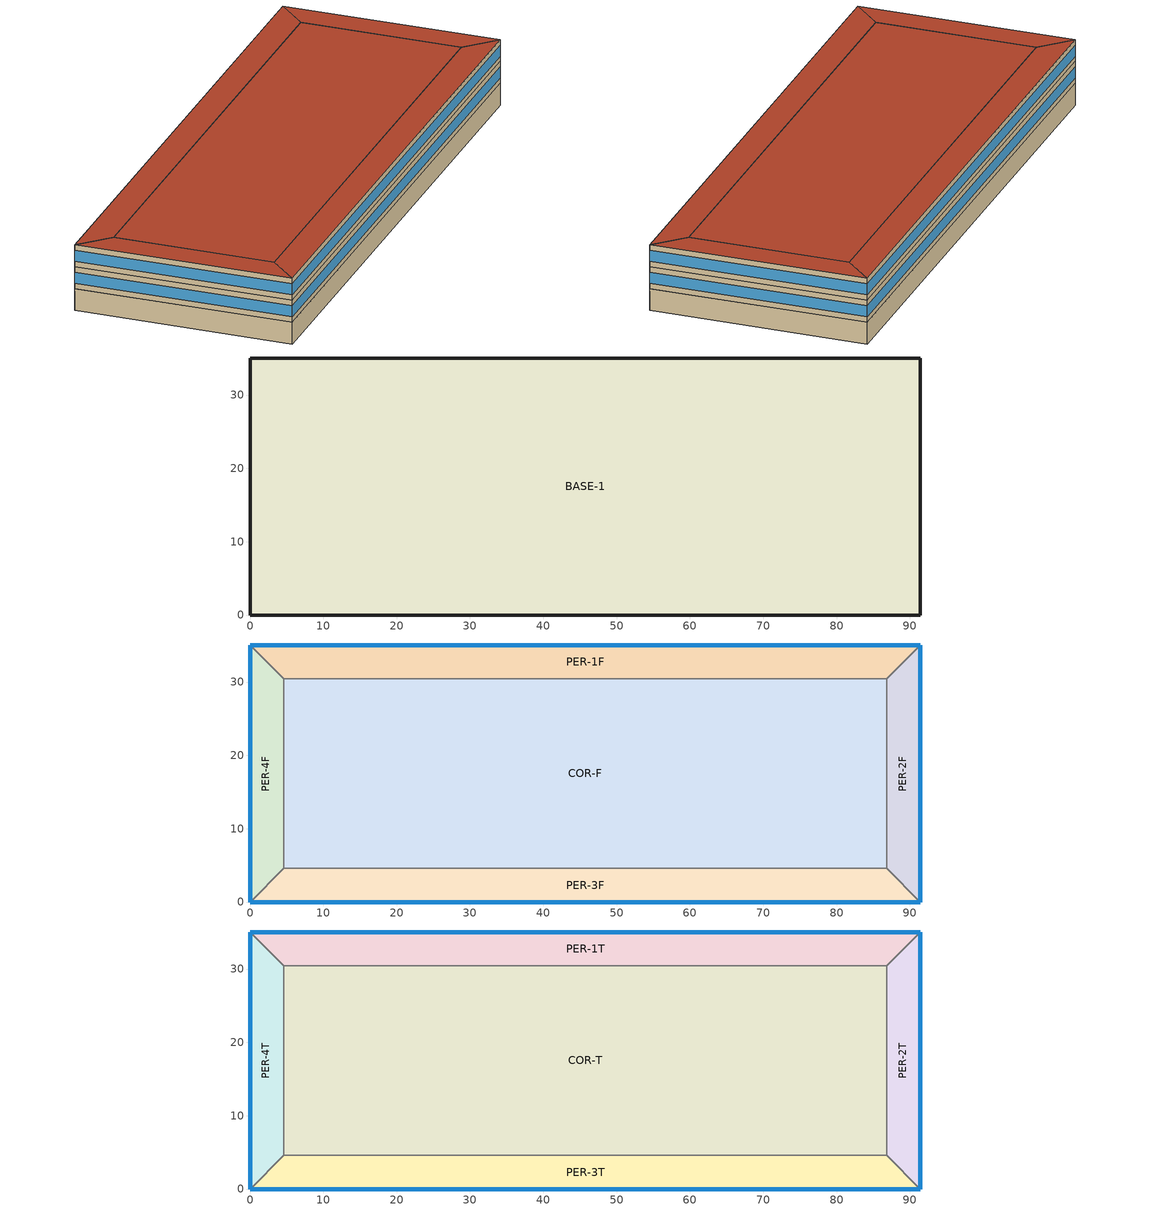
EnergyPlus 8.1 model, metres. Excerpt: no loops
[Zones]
BASE-1
 floor ground (SLAB-1): 91.44,35.05 91.44,0 0,0 0,35.05 z-3.66
 wall ground (SLAB-1): 91.44,35.05 0,35.05 0,0 91.44,0 91.44,35.05 z-3.66:0
PER-1F
 floor to BASE-1 (FLOOR-1): 4.57,30.48 0,35.05 91.44,35.05 86.87,30.48 z0
 wall outside (WALL-10): 91.44,35.05 0,35.05 z0:3.66
 wall to PER-4F (INTWALL-1): 0,35.05 4.57,30.48 z0:3.66
 wall to COR-F (INTWALL-1): 4.57,30.48 86.87,30.48 z0:3.66
 wall to PER-2F (INTWALL-1): 86.87,30.48 91.44,35.05 z0:3.66
 window (WINDOW_N_4_10): 91.44,35.05 0,35.05 z0.91:2.74
 ceiling adiabatic (CEILING-1): 86.87,30.48 91.44,35.05 0,35.05 4.57,30.48 z3.66
PER-2F
 floor to BASE-1 (FLOOR-1): 86.87,30.48 91.44,35.05 91.44,0 86.87,4.57 z0
 wall outside (WALL-10): 91.44,0 91.44,35.05 z0:3.66
 wall to COR-F (INTWALL-1): 86.87,30.48 86.87,4.57 z0:3.66
 wall to PER-3F (INTWALL-1): 86.87,4.57 91.44,0 z0:3.66
 window (WINDOW_NN_4_10): 91.44,0 91.44,35.05 z0.91:2.74
 ceiling adiabatic (CEILING-1): 86.87,4.57 91.44,0 91.44,35.05 86.87,30.48 z3.66
PER-3F
 floor to BASE-1 (FLOOR-1): 86.87,4.57 91.44,0 0,0 4.57,4.57 z0
 wall outside (WALL-10): 0,0 91.44,0 z0:3.66
 wall to COR-F (INTWALL-1): 86.87,4.57 4.57,4.57 z0:3.66
 wall to PER-4F (INTWALL-1): 4.57,4.57 0,0 z0:3.66
 window (WINDOW_NN_4_10): 0,0 91.44,0 z0.91:2.74
 ceiling adiabatic (CEILING-1): 4.57,4.57 0,0 91.44,0 86.87,4.57 z3.66
PER-4F
 floor to BASE-1 (FLOOR-1): 4.57,4.57 0,0 0,35.05 4.57,30.48 z0
 wall outside (WALL-10): 0,35.05 0,0 z0:3.66
 wall to COR-F (INTWALL-1): 4.57,4.57 4.57,30.48 z0:3.66
 window (WINDOW_NN_4_10): 0,35.05 0,0 z0.91:2.74
 ceiling adiabatic (CEILING-1): 4.57,30.48 0,35.05 0,0 4.57,4.57 z3.66
COR-F
 floor to BASE-1 (FLOOR-1): 86.87,30.48 86.87,4.57 4.57,4.57 4.57,30.48 z0
 ceiling adiabatic (CEILING-1): 4.57,30.48 4.57,4.57 86.87,4.57 86.87,30.48 z3.66
PER-1T
 floor adiabatic (FLOOR-1): 4.57,30.48 0,35.05 91.44,35.05 86.87,30.48 z3.66
 wall outside (WALL-10): 91.44,35.05 0,35.05 z3.66:7.32
 wall to PER-4T (INTWALL-1): 0,35.05 4.57,30.48 z3.66:7.32
 wall to COR-T (INTWALL-1): 4.57,30.48 86.87,30.48 z3.66:7.32
 wall to PER-2T (INTWALL-1): 86.87,30.48 91.44,35.05 z3.66:7.32
 window (WINDOW_N_4_10): 91.44,35.05 0,35.05 z4.57:6.4
 roof outside (ROOF-10): 86.87,30.48 91.44,35.05 0,35.05 4.57,30.48 z7.32
PER-2T
 floor adiabatic (FLOOR-1): 86.87,30.48 91.44,35.05 91.44,0 86.87,4.57 z3.66
 wall outside (WALL-10): 91.44,0 91.44,35.05 z3.66:7.32
 wall to COR-T (INTWALL-1): 86.87,30.48 86.87,4.57 z3.66:7.32
 wall to PER-3T (INTWALL-1): 86.87,4.57 91.44,0 z3.66:7.32
 window (WINDOW_NN_4_10): 91.44,0 91.44,35.05 z4.57:6.4
 roof outside (ROOF-10): 86.87,4.57 91.44,0 91.44,35.05 86.87,30.48 z7.32
PER-3T
 floor adiabatic (FLOOR-1): 86.87,4.57 91.44,0 0,0 4.57,4.57 z3.66
 wall outside (WALL-10): 0,0 91.44,0 z3.66:7.32
 wall to COR-T (INTWALL-1): 86.87,4.57 4.57,4.57 z3.66:7.32
 wall to PER-4T (INTWALL-1): 4.57,4.57 0,0 z3.66:7.32
 window (WINDOW_NN_4_10): 0,0 91.44,0 z4.57:6.4
 roof outside (ROOF-10): 4.57,4.57 0,0 91.44,0 86.87,4.57 z7.32
PER-4T
 floor adiabatic (FLOOR-1): 4.57,4.57 0,0 0,35.05 4.57,30.48 z3.66
 wall outside (WALL-10): 0,35.05 0,0 z3.66:7.32
 wall to COR-T (INTWALL-1): 4.57,4.57 4.57,30.48 z3.66:7.32
 window (WINDOW_NN_4_10): 0,35.05 0,0 z4.57:6.4
 roof outside (ROOF-10): 4.57,30.48 0,35.05 0,0 4.57,4.57 z7.32
COR-T
 floor adiabatic (FLOOR-1): 86.87,30.48 86.87,4.57 4.57,4.57 4.57,30.48 z3.66
 roof outside (ROOF-10): 4.57,30.48 4.57,4.57 86.87,4.57 86.87,30.48 z7.32
[Building]
Building: North Axis {deg}=45; Terrain=City; Loads Convergence Tolerance Value=0.04; Temperature Convergence Tolerance Value {deltaC}=0.4; Solar Distribution=FullInteriorAndExterior; Maximum Number of Warmup Days=25; Minimum Number of Warmup Days=6
[SizingPeriod:DesignDay] Day of Month=21; Humidity Condition Type=Wetbulb; Barometric Pressure {Pa}=95816; Wind Direction {deg}=300; Rain Indicator=No; Snow Indicator=No; Daylight Saving Time Indicator=No; Solar Model Indicator=ASHRAEClearSky
Name | Month | Day Type | Maximum Dry-Bulb Temperature {C} | Daily Dry-Bulb Temperature Range {deltaC} | Dry-Bulb Temperature Range Modifier Type | Wetbulb or DewPoint at Maximum Dry-Bulb {C} | Wind Speed {m/s} | Sky Clearness
Climate Zone 10 Ann Htg 99.6% Condns DB | 12 | WinterDesignDay | 1.2 | 0 | DefaultMultipliers | 1.2 | 0.9 | 0
CZ_10_DDY | 8 | SummerDesignDay | 38.1 | 16.6 |  | 19.9 | 4.2 | 1
[Site:Location]
Climate_Zone_10_CA_USA_CTZRV2: Latitude {deg}=33.88; Longitude {deg}=-117.27; Time Zone {hr}=-8; Elevation {m}=469
[Site:GroundTemperature:BuildingSurface]
20.03, 20.03, 20.13, 20.3, 20.43, 20.52, 20.62, 20.77, 20.78, 20.55, 20.44, 20.2
[Material] Thermal Absorptance=0.9
Name | Roughness | Thickness {m} | Conductivity {W/m-K} | Density {kg/m3} | Specific Heat {J/kg-K} | Solar Absorptance | Visible Absorptance
Roof Membrane | VeryRough | 0.0095 | 0.16 | 1121.29 | 1460 | 0.7 | 0.7
Roof Insulation | MediumRough | 0.12988 | 0.049 | 265 | 836.8 | 0.7 | 0.7
Metal Decking | MediumSmooth | 0.0015 | 45.006 | 7680 | 418.4 | 0.7 | 0.3
GP01 1/2 GYPSUM | Smooth | 0.0127 | 0.16 | 800 | 1090 | 0.7 | 0.5
Wall Insulation [2] | MediumRough | 0.11018 | 0.045 | 265 | 836.8 | 0.7 | 0.7
1/2IN Gypsum | Smooth | 0.0127 | 0.16 | 784.9 | 830 | 0.92 | 0.92
Std Wood 6inch | MediumSmooth | 0.15 | 0.12 | 540 | 1210 | 0.7 | 0.7
Std MAT-CC05 4  MW CONCRETE | Rough | 0.1 | 0.858 | 1968 | 836.8 | 0.7 | 0.2
[Material:NoMass] Thermal Absorptance=0.9; Solar Absorptance=0.7
Name | Roughness | Thermal Resistance {m2-K/W} | Visible Absorptance
MAT-SHEATH | Rough | 0.3626 | 0.7
Std CP02 CARPET PAD | VeryRough | 0.21648 | 0.8
[WindowMaterial:Gas]
AIR 13MM: Gas Type=Air; Thickness {m}=0.0127
[WindowMaterial:Glazing] Optical Data Type=SpectralAverage; Thickness {m}=0.006; Infrared Transmittance at Normal Incidence=0; Front Side Infrared Hemispherical Emissivity=0.84; Back Side Infrared Hemispherical Emissivity=0.84; Conductivity {W/m-K}=0.9
Name | Solar Transmittance at Normal Incidence | Front Side Solar Reflectance at Normal Incidence | Back Side Solar Reflectance at Normal Incidence | Visible Transmittance at Normal Incidence | Front Side Visible Reflectance at Normal Incidence | Back Side Visible Reflectance at Normal Incidence
CLEAR 6MM | 0.775 | 0.071 | 0.071 | 0.881 | 0.08 | 0.08
GREY 6MM | 0.455 | 0.053 | 0.053 | 0.431 | 0.052 | 0.052
BRZR 6MM | 0.278 | 0.276 | 0.095 | 0.21 | 0.348 | 0.117
[Construction]
InteriorFurnishings: Std Wood 6inch
WALL-10: MAT-SHEATH, Wall Insulation [2], 1/2IN Gypsum
ROOF-10: Roof Membrane, Roof Insulation, Metal Decking
FLOOR-1; CEILING-1: Std MAT-CC05 4  MW CONCRETE, Std CP02 CARPET PAD
SLAB-1: Std MAT-CC05 4  MW CONCRETE
INTWALL-1: GP01 1/2 GYPSUM, GP01 1/2 GYPSUM
WINDOW_NN_4_10: BRZR 6MM, AIR 13MM, CLEAR 6MM
WINDOW_N_4_10: GREY 6MM, AIR 13MM, CLEAR 6MM
[ExternalInterface:FunctionalMockupUnitExport:To:Schedule]
Name | Schedule | FMU Variable | Initial Value
 | ePTSetHea | TSetHea | 20
 | ePTSetCoo | TSetCoo | 27
[ExternalInterface:FunctionalMockupUnitExport:From:Variable]
Name | Output:Variable Index Key | Output:Variable | FMU Variable
 | PER-1T LIGHTS 1 | Lights Electric Power | P_Lights_1
 | PER-1T ELECEQ 1 | Electric Equipment Electric Power | P_Equip_1
 | PER-2T LIGHTS 1 | Lights Electric Power | P_Lights_2
 | PER-2T ELECEQ 1 | Electric Equipment Electric Power | P_Equip_2
 | PER-3T LIGHTS 1 | Lights Electric Power | P_Lights_3
 | PER-3T ELECEQ 1 | Electric Equipment Electric Power | P_Equip_3
 | PER-4T LIGHTS 1 | Lights Electric Power | P_Lights_4
 | PER-4T ELECEQ 1 | Electric Equipment Electric Power | P_Equip_4
 | COR-T LIGHTS 1 | Lights Electric Power | P_Lights_5
 | COR-T ELECEQ 1 | Electric Equipment Electric Power | P_Equip_5
 | PER-1F LIGHTS 1 | Lights Electric Power | P_Lights_6
 | PER-1F ELECEQ 1 | Electric Equipment Electric Power | P_Equip_6
 | PER-2F LIGHTS 1 | Lights Electric Power | P_Lights_7
 | PER-2F ELECEQ 1 | Electric Equipment Electric Power | P_Equip_7
 | PER-3F LIGHTS 1 | Lights Electric Power | P_Lights_8
 | PER-3F ELECEQ 1 | Electric Equipment Electric Power | P_Equip_8
 | PER-4F LIGHTS 1 | Lights Electric Power | P_Lights_9
 | PER-4F ELECEQ 1 | Electric Equipment Electric Power | P_Equip_9
 | COR-F LIGHTS 1 | Lights Electric Power | P_Lights_10
 | COR-F ELECEQ 1 | Electric Equipment Electric Power | P_Equip_10
 | Whole Building | Facility Total Electric Demand Power | P_Tot_El_Demand
 | epTSetHea | Schedule Value | outTSetHea
 | epTSetCoo | Schedule Value | outTSetCoo
[Zone]
PER-1T; PER-3T: 0, 0, 3.658, 1, 1, 3.658, 1452.654
PER-2T; PER-4T: 0, 0, 3.658, 1, 1, 3.658, 509.703
COR-T: 0, 0, 3.658, 1, 1, 3.658, 7798.46
PER-1F; PER-3F: 0, 0, 0, 1, 1, 3.658, 1452.654
PER-2F; PER-4F: 0, 0, 0, 1, 1, 3.658, 509.703
COR-F: 0, 0, 0, 1, 1, 3.658, 7798.46
BASE-1: 0, 0, -3.658, 1, 1, 3.658, 11723.2
[InternalMass] Construction=InteriorFurnishings
Name | Zone | Surface Area {m2}
Internal-P1T | PER-1T | 397.2
Internal-P2T | PER-2T | 139.4
Internal-P3T | PER-3T | 397.2
Internal-P4T | PER-4T | 139.4
Internal-C1T | COR-T | 2132.1
Internal-P1F | PER-1F | 397.2
Internal-P2F | PER-2F | 139.4
Internal-P3F | PER-3F | 397.2
Internal-P4F | PER-4F | 139.4
Internal-C1F | COR-F | 2132.1
[People] Number of People Schedule=OCC-SCHED; Number of People Calculation Method=people; Fraction Radiant=0.3; Sensible Heat Fraction=AUTOCALCULATE; Activity Level Schedule=ACTIVITY_SCH; Carbon Dioxide Generation Rate {m3/s-W}=3.82E-8; Enable ASHRAE 55 Comfort Warnings=No; Mean Radiant Temperature Calculation Type=ZoneAveraged; Work Efficiency Schedule=WORK_EFF_SCH; Clothing Insulation Calculation Method=ClothingInsulationSchedule; Clothing Insulation Schedule=CLOTHING_SCH; Air Velocity Schedule=AIR_VELO_SCH; Thermal Comfort Model 1 Type=FANGER
Name | Zone or ZoneList | Number of People
PER-1F people 1 | PER-1F | 10.7
PER-2F people 1 | PER-2F | 3.7
PER-3F people 1 | PER-3F | 10.7
PER-4F people 1 | PER-4F | 3.7
COR-F people 1 | COR-F | 57.2
PER-1T people 1 | PER-1T | 10.7
PER-2T people 1 | PER-2T | 3.7
PER-3T people 1 | PER-3T | 10.7
PER-4T people 1 | PER-4T | 3.7
COR-T people 1 | COR-T | 57.2
[Lights] Schedule=LIT-SCHED; Design Level Calculation Method=LightingLevel; Return Air Fraction=0; Fraction Radiant=0.7; Fraction Visible=0.2; Fraction Replaceable=1; Return Air Fraction Calculated from Plenum Temperature=No
Name | Zone or ZoneList | Lighting Level {W}
PER-1F Lights 1 | PER-1F | 6414.142
PER-2F Lights 1 | PER-2F | 2250.576
PER-3F Lights 1 | PER-3F | 6414.142
PER-4F Lights 1 | PER-4F | 2250.576
COR-F Lights 1 | COR-F | 34433.8
PER-1T Lights 1 | PER-1T | 6414.142
PER-2T Lights 1 | PER-2T | 2250.576
PER-3T Lights 1 | PER-3T | 6414.142
PER-4T Lights 1 | PER-4T | 2250.576
COR-T Lights 1 | COR-T | 34433.8
[ElectricEquipment] Schedule=EQP-SCHED; Design Level Calculation Method=EquipmentLevel; Fraction Latent=0; Fraction Radiant=0.5; Fraction Lost=0
Name | Zone or ZoneList | Design Level {W}
PER-1F ElecEq 1 | PER-1F | 2136.72
PER-2F ElecEq 1 | PER-2F | 749.73
PER-3F ElecEq 1 | PER-3F | 2136.72
PER-4F ElecEq 1 | PER-4F | 749.73
COR-F ElecEq 1 | COR-F | 11470.83
PER-1T ElecEq 1 | PER-1T | 2136.72
PER-2T ElecEq 1 | PER-2T | 749.73
PER-3T ElecEq 1 | PER-3T | 2136.72
PER-4T ElecEq 1 | PER-4T | 749.73
COR-T ElecEq 1 | COR-T | 11470.83
[ZoneInfiltration:DesignFlowRate] Schedule=INF-SCHED; Design Flow Rate Calculation Method=Flow/ExteriorArea; Flow per Exterior Surface Area {m3/s-m2}=0.000302; Constant Term Coefficient=1; Temperature Term Coefficient=0; Velocity Term Coefficient=0; Velocity Squared Term Coefficient=0
Name | Zone or ZoneList
PER-1T Infil 1 | PER-1T
PER-2T Infil 1 | PER-2T
PER-3T Infil 1 | PER-3T
PER-4T Infil 1 | PER-4T
PER-1F Infil 1 | PER-1F
PER-2F Infil 1 | PER-2F
PER-3F Infil 1 | PER-3F
PER-4F Infil 1 | PER-4F
[AvailabilityManager:Scheduled]
VAV Sys 1 Avail: Schedule=FanAvailSched
[SetpointManager:Scheduled]
Supply Air Temp Manager 1: Control Variable=Temperature; Schedule=Seasonal Reset Supply Air Temp Sch; Setpoint Node or NodeList=Supply Air Temp Nodes 1
[Schedule:Day:Hourly]
FAN-SCHED-1-1; CPP-FAN-SCHED-1-1: 0, 0, 1, 1, 1, 1, 1, 1, 1, 1, 1, 1, 1, 1, 1, 1, 1, 1, 0, 0, 0, 0, 0, 0
FAN-SCHED-1-2: 0, 0, 0, 0, 0, 0, 0, 0, 0, 0, 0, 0, 0, 0, 0, 0, 0, 0, 0, 0, 0, 0, 0, 0
OCCDAY-2: 0, 0, 0, 0, 0, 0, 0, 0.07, 0.13, 0.2, 0.2, 0.1, 0, 0, 0, 0, 0, 0, 0, 0, 0, 0, 0, 0
LITDAY-1; CPP-LITDAY-1: 0.3, 0.3, 0.3, 0.3, 0.3, 0.4, 0.44, 0.53, 0.67, 0.74, 0.82, 0.84, 0.87, 0.89, 0.92, 0.94, 0.94, 0.84, 0.7, 0.58, 0.53, 0.48, 0.41, 0.34
LITDAY-2; EQPDAY-2: 0.33, 0.33, 0.33, 0.33, 0.33, 0.33, 0.33, 0.33, 0.33, 0.33, 0.33, 0.33, 0.33, 0.33, 0.33, 0.33, 0.33, 0.33, 0.33, 0.33, 0.33, 0.33, 0.33, 0.33
INFIL-1; CPP-INFIL-1: 0, 1, 1, 0, 0, 0, 0, 0, 0, 0, 0, 0, 0, 0, 0, 0, 0, 0, 0, 1, 1, 1, 1, 1
INFIL-2: 0, 1, 1, 1, 1, 1, 1, 1, 1, 1, 1, 1, 1, 1, 1, 1, 1, 1, 1, 1, 1, 1, 1, 1
EQPDAY-1; CPP-EQPDAY-1: 0.3, 0.3, 0.3, 0.31, 0.33, 0.34, 0.44, 0.53, 0.67, 0.74, 0.81, 0.84, 0.87, 0.89, 0.92, 0.93, 0.94, 0.9, 0.76, 0.59, 0.54, 0.48, 0.41, 0.34
OCCDAY-1; CPP-OCCDAY-1: 0, 0, 0, 0, 0, 0, 0.1, 0.2, 0.95, 0.95, 0.95, 0.95, 0.5, 0.95, 0.95, 0.95, 0.95, 0.3, 0.3, 0.1, 0.05, 0.05, 0.05, 0.05
Summer Supply Air Temp Day Sch: 12.7778, 12.7778, 12.7778, 12.7778, 12.7778, 12.7778, 12.7778, 12.7778, 12.7778, 12.7778, 12.7778, 12.7778, 12.7778, 12.7778, 12.7778, 12.7778, 12.7778, 12.7778, 12.7778, 12.7778, 12.7778, 12.7778, 12.7778, 12.7778
Winter Supply Air Temp Day Sch: 17, 17, 17, 17, 17, 17, 17, 17, 17, 17, 17, 17, 17, 17, 17, 17, 17, 17, 17, 17, 17, 17, 17, 17
[Schedule:Week:Daily]
OCC-SCHED-1: OCCDAY-2, OCCDAY-1, OCCDAY-1, OCCDAY-1, OCCDAY-1, OCCDAY-1, OCCDAY-2, OCCDAY-2, OCCDAY-1, OCCDAY-2, CPP-OCCDAY-1, OCCDAY-1
LIT-SCHED-1: LITDAY-2, LITDAY-1, LITDAY-1, LITDAY-1, LITDAY-1, LITDAY-1, LITDAY-2, LITDAY-2, LITDAY-1, LITDAY-2, CPP-LITDAY-1, LITDAY-1
INF-SCHED-1: INFIL-2, INFIL-1, INFIL-1, INFIL-1, INFIL-1, INFIL-1, INFIL-2, INFIL-2, INFIL-1, INFIL-2, CPP-INFIL-1, INFIL-1
FAN-SCHED-1: FAN-SCHED-1-2, FAN-SCHED-1-1, FAN-SCHED-1-1, FAN-SCHED-1-1, FAN-SCHED-1-1, FAN-SCHED-1-1, FAN-SCHED-1-2, FAN-SCHED-1-2, FAN-SCHED-1-1, FAN-SCHED-1-1, CPP-FAN-SCHED-1-1, FAN-SCHED-1-1
EQP-SCHED-1: EQPDAY-2, EQPDAY-1, EQPDAY-1, EQPDAY-1, EQPDAY-1, EQPDAY-1, EQPDAY-2, EQPDAY-2, EQPDAY-1, EQPDAY-2, CPP-EQPDAY-1, EQPDAY-1
Summer Supply Air Temp Week Sch: Summer Supply Air Temp Day Sch, Summer Supply Air Temp Day Sch, Summer Supply Air Temp Day Sch, Summer Supply Air Temp Day Sch, Summer Supply Air Temp Day Sch, Summer Supply Air Temp Day Sch, Summer Supply Air Temp Day Sch, Summer Supply Air Temp Day Sch, Summer Supply Air Temp Day Sch, Summer Supply Air Temp Day Sch, Summer Supply Air Temp Day Sch, Summer Supply Air Temp Day Sch
Winter Supply Air Temp Week Sch: Winter Supply Air Temp Day Sch, Winter Supply Air Temp Day Sch, Winter Supply Air Temp Day Sch, Winter Supply Air Temp Day Sch, Winter Supply Air Temp Day Sch, Winter Supply Air Temp Day Sch, Winter Supply Air Temp Day Sch, Winter Supply Air Temp Day Sch, Winter Supply Air Temp Day Sch, Winter Supply Air Temp Day Sch, Winter Supply Air Temp Day Sch, Winter Supply Air Temp Day Sch
[Schedule:Year]
OCC-SCHED: OCC-SCHED-1, 1, 1, 12, 31
LIT-SCHED: LIT-SCHED-1, 1, 1, 12, 31
EQP-SCHED: EQP-SCHED-1, 1, 1, 12, 31
INF-SCHED: INF-SCHED-1, 1, 1, 12, 31
FanAvailSched: FAN-SCHED-1, 1, 1, 12, 31
Seasonal Reset Supply Air Temp Sch: Winter Supply Air Temp Week Sch, 1, 1, 3, 31, Summer Supply Air Temp Week Sch, 4, 1, 9, 30, Winter Supply Air Temp Week Sch, 10, 1, 12, 31
[Schedule:Compact]
ACTIVITY_SCH: Through: 12/31, For: AllDays, Until: 24:00, 120
WORK_EFF_SCH: Through: 12/31, For: AllDays, Until: 24:00, 0
AIR_VELO_SCH: Through: 12/31, For: AllDays, Until: 24:00, 0.2
CLOTHING_SCH: Through: 04/30, For: AllDays, Until: 24:00, 1, Through: 09/30, For: AllDays, Until: 24:00, 0.5, Through: 12/31, For: AllDays, Until: 24:00, 1
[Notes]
== START FMU INPUTS
== This section has been added by Thierry N to support export
== of EnergyPlus as a Functional Mock-up Unit for co-simulation
== Note that the ThermostatSetpoint:DualSetpoint has
== been modified and now uses the values coming from:
== ExternalInterface:FunctionalMockupUnitExport:To:Schedule
== END FMU INPUTS
== FORMER ENERGY PLUS OUTPUTS THAT NEED TO B EREDIRECTED AS FMU OUTPUTS
Output:Variable,*,Lights Electric Power,timestep; 			   != **ZONE_NAME** LIGHTS 1:Lights Electric Power,timestep;
Output:Variable,*,Electric Equipment Electric Power,timestep;            != **ZONE_NAME** ELECEQ 1:Electric Equipment Electric Power [W](TimeStep)
Output:Variable,*,Facility Total Electric Demand Power,timestep;         != Whole Building,Facility Total Electric Demand Power,timestep;
Output:Variable,*,Fan Electric Power,timestep;                           != SUPPLY FAN 1:Fan Electric Power [W](TimeStep)
Output:Variable,*,Air System Cooling Coil Total Cooling Energy,timestep; != VAV SYS 1:Air System Cooling Coil Total Cooling Energy [J](TimeStep)
Output:Variable,*,Air System Heating Coil Total Heating Energy,timestep; != VAV SYS 1:Air System Heating Coil Total Heating Energy [J](TimeStep)
Output:Variable,*,Air System Heating Coil Gas Energy,timestep;           != VAV SYS 1:Air System Heating Coil Gas Energy [J](TimeStep)
Output:Variable,*,Air System DX Heating Coil Electric Energy,timestep;   != VAV SYS 1:Air System DX Heating Coil Electric Energy [J](TimeStep)
Output:Variable,*,Air System DX Cooling Coil Electric Energy,timestep;   != VAV SYS 1:Air System DX Cooling Coil Electric Energy [J](TimeStep)
== STARTING THE LIST OF: External outputs + output:variable mapped
== This is done for every zone in the following list
== ['PER-1T', 'PER-2T', 'PER-3T', 'PER-4T', 'COR-T', 'PER-1F', 'PER-2F', 'PER-3F', 'PER-4F', 'COR-F']
** ZONE: PER-1T
** ZONE: PER-2T
** ZONE: PER-3T
** ZONE: PER-4T
** ZONE: COR-T
** ZONE: PER-1F
** ZONE: PER-2F
